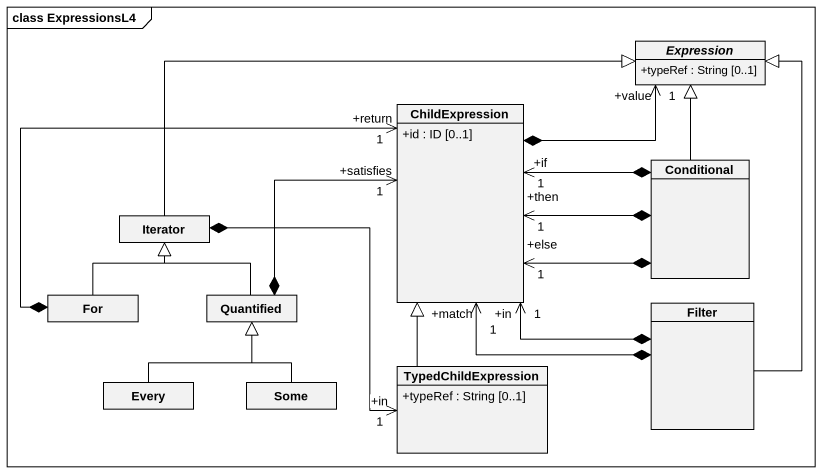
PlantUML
@startuml
mainframe class ExpressionsL4
hide circle
hide empty members
skinparam classAttributeIconSize 0
abstract class Expression {
  +typeRef : String [0..1]
}
class ChildExpression {
  +id : ID [0..1]
}
class Conditional
class Iterator
class For
class Quantified
class Filter
class Every
class Some
class TypedChildExpression {
  +typeRef : String [0..1]
}
ChildExpression *-right-> "+value\n1" Expression
Conditional -up-|> Expression
Conditional *-left-> "+then\n1" ChildExpression
Conditional *-left-> "+else\n1" ChildExpression
Conditional *-left-> "+if\n1" ChildExpression
Iterator -right-|> Expression
Iterator *-right-> "+in\n1" TypedChildExpression
For *-right-> "+return\n1" ChildExpression
For -up-|> Iterator
Quantified *-right-> "+satisfies\n1" ChildExpression
Quantified -up-|> Iterator
Filter -up-|> Expression
Filter *-up-> "+in\n1" ChildExpression
Filter *-up-> "+match\n1" ChildExpression
Every -up-|> Quantified
Some -up-|> Quantified
TypedChildExpression -up-|> ChildExpression
@enduml
